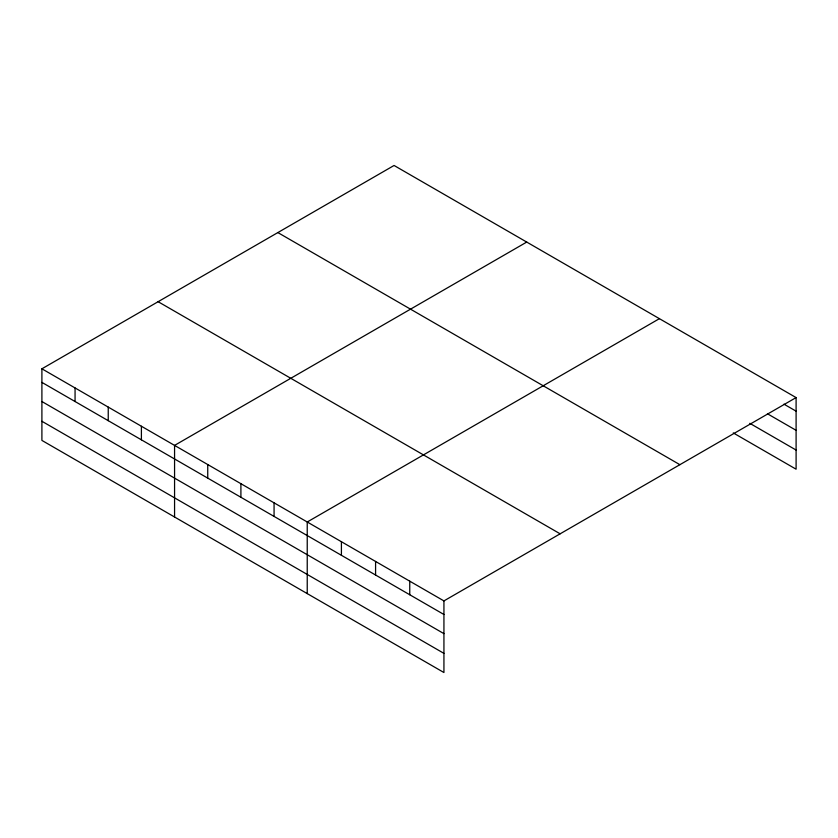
<?xml version="1.0" encoding="UTF-8"?>
<svg xmlns="http://www.w3.org/2000/svg" width="838" height="838" viewBox="0 0 838 838"><rect width="100%" height="100%" fill="white"/><g stroke="black" fill="none" stroke-linecap="round" stroke-linejoin="round"><path stroke-width="1.26" d="M41.9 368.804L443.931 600.909L443.931 672.526L41.9 440.411L41.9 368.804L394.07 165.474L796.1 397.589L796.1 469.196L733.271 432.921M526.746 242.067L174.566 445.397L174.566 517.015M659.412 318.67L307.232 521.99L307.232 593.608M443.931 600.909L796.1 397.589M783.97 404.157L796.1 411.165M767.44 413.763L796.1 430.313M749.801 423.316L796.1 450.048M277.86 232.576L679.88 464.681M158.12 301.701L560.14 533.816M41.9 382.379L443.931 614.484M41.9 401.528L443.931 633.643M41.9 421.263L443.931 653.368M409.751 581.184L409.751 594.76M375.581 561.45L375.581 575.025M341.412 541.725L341.412 555.301M274.068 502.842L274.068 516.428M240.904 483.694L240.904 497.269M207.74 464.545L207.74 478.121M141.402 426.249L141.402 439.824M108.238 407.1L108.238 420.676M75.064 387.952L75.064 401.528"/></g></svg>
